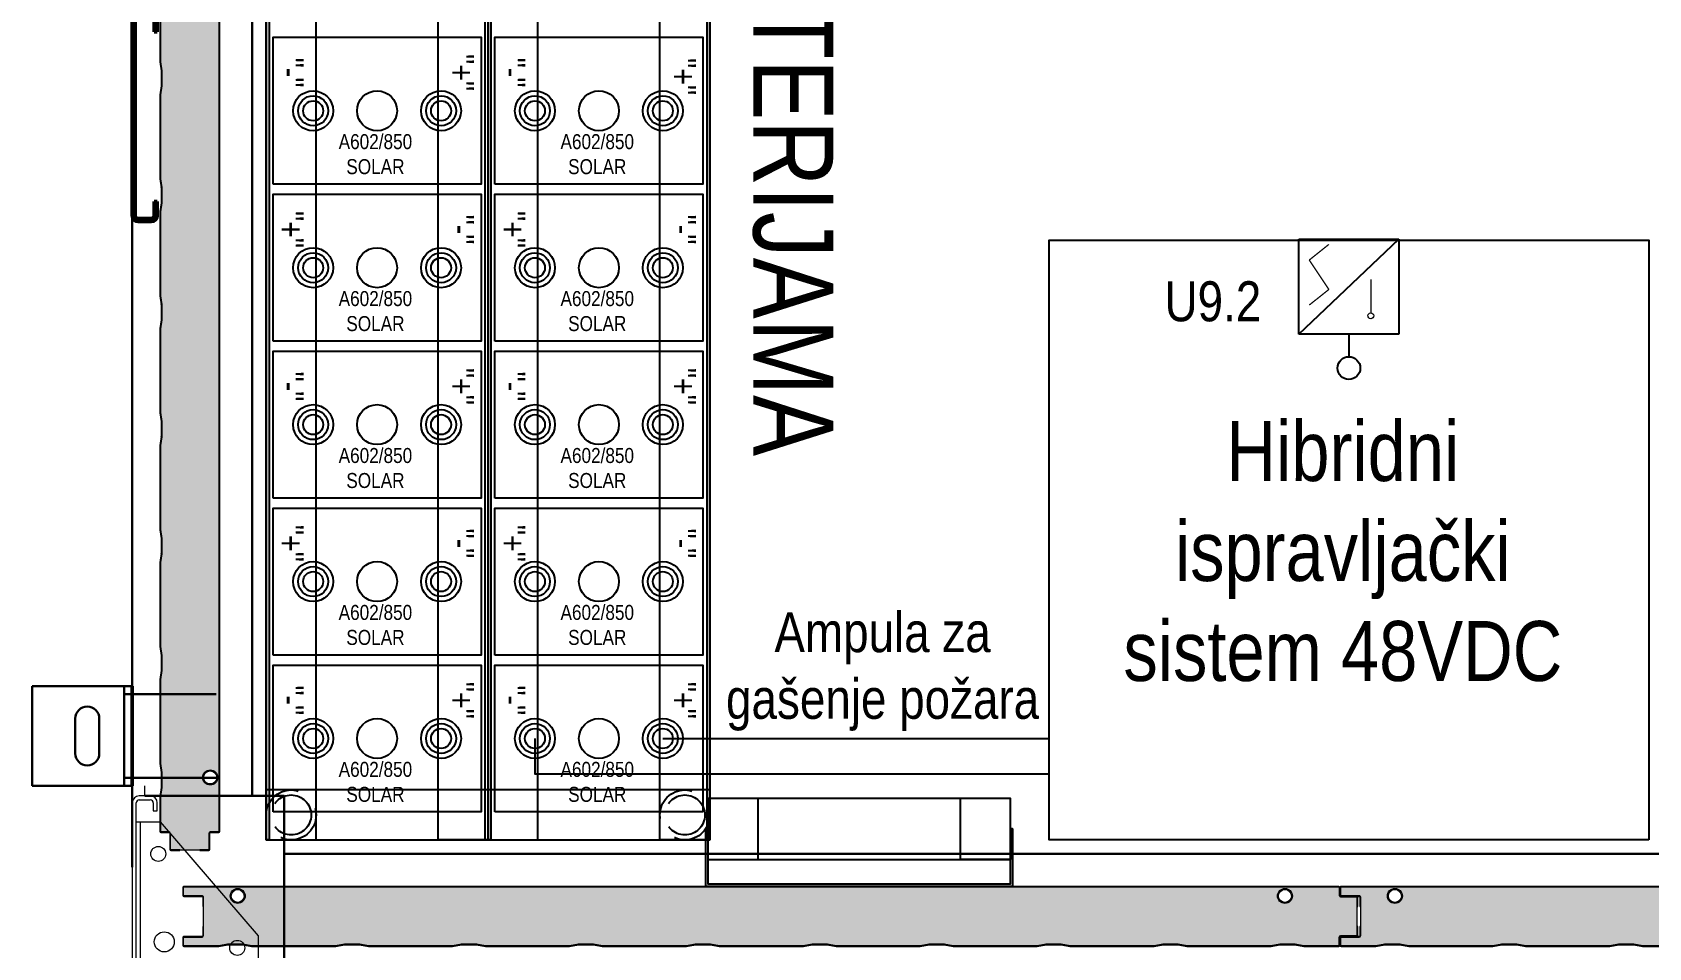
# Model space of a CAD drawing. Header units: millimetres. Extents: x 9130 to 9550, y -18883 to -17651.
# Drawn here: x 9313.13 to 9329.31, y -18051.82 to -18042.66 of the extents above; entities that cross this region are included whole.
import ezdxf

# ---------------------------------------------------------------- set-up
doc = ezdxf.new("R2010")
doc.units = ezdxf.units.MM
doc.linetypes.add('ACAD_ISO07W100', pattern=[3, 0, -3])
doc.linetypes.add('DASHED', pattern=[0.75, 0.5, -0.25])
for name, color, linetype in [('00 uvodnice', 82, 'Continuous'), ('02-MODULI', 7, 'Continuous'), ('DIMENS', 4, 'Continuous'), ('vatrodojava', 242, 'Continuous')]:
    doc.layers.add(name, color=color, linetype=linetype)
for name, color, linetype, lineweight in [('CRTANJE', 4, 'Continuous', 30), ('SRAFURE', 3, 'Continuous', 18), ('Visible Edges(ISO)', 7, 'Continuous', 20)]:
    doc.layers.add(name, color=color, linetype=linetype, lineweight=lineweight)
doc.styles.add('ARIAL NARROW', font='ARIALN.TTF')

# ---------------------------------------------------------------- blocks, each defined once
blk = doc.blocks.new('ENERGOINVEST KROV')
at = {"layer": 'Visible Edges(ISO)', "color": 7, "linetype": 'ACAD_ISO07W100'}
blk.add_line((260556.8, 136541), (260556.8, 134055), dxfattribs=at)
at = {"layer": 'Visible Edges(ISO)', "color": 7}
for p, q in [((260574.8, 134226), (260563.8, 134226)), ((260563.8, 134222), (260574.8, 134222)), ((260556.8, 134219), (260556.8, 134055)), ((260560.8, 134055), (260560.8, 134219)), ((260577.8, 134219), (260577.8, 134211)), ((260577.8, 134211), (260581.8, 134211)), ((260581.8, 134211), (260581.8, 134219)), ((260560.8, 134200), (260564.8, 134200)), ((260564.8, 134200), (260564.8, 134058.5)), ((260564.8, 134200), (260584.8, 134200)), ((260584.8, 134200), (260682.8, 134086)), ((260682.8, 134086), (260682.8, 134056))]:
    blk.add_line(p, q, dxfattribs=at)
for centre, radius in [((260582.8, 134168), 7.5), ((260588.8, 134080), 10), ((260661.8, 134074), 7.5)]:
    blk.add_circle(centre, radius, dxfattribs=at)
for centre, radius, start, end in [((260563.8, 134219), 7, 90, 180), ((260563.8, 134219), 3, 90, 180), ((260574.8, 134219), 7, 0, 90), ((260574.8, 134219), 3, 0, 90)]:
    blk.add_arc(centre, radius, start, end, dxfattribs=at)
blk = doc.blocks.new('C STUB')
at = {"layer": 'CRTANJE', "lineweight": 50}
for p, q in [((266072.4, 120667.6), (266270.4, 120667.6)), ((266066.4, 120661.6), (266066.4, 120648.6)), ((266069.4, 120661.6), (266069.4, 120648.6)), ((266072.4, 120664.6), (266270.4, 120664.6)), ((266273.4, 120661.6), (266273.4, 120648.6)), ((266276.4, 120661.6), (266276.4, 120648.6)), ((266072.4, 120645.6), (266086.4, 120645.6)), ((266072.4, 120642.6), (266086.4, 120642.6)), ((266086.4, 120645.6), (266086.4, 120642.6)), ((266270.4, 120645.6), (266256.4, 120645.6)), ((266256.4, 120642.6), (266256.4, 120645.6)), ((266270.4, 120642.6), (266256.4, 120642.6))]:
    blk.add_line(p, q, dxfattribs=at)
for centre, radius, start, end in [((266072.4, 120661.6), 6, 90, 180), ((266270.4, 120661.6), 6, 0, 90), ((266072.4, 120661.6), 3, 90, 180), ((266270.4, 120661.6), 3, 0, 90), ((266072.4, 120648.6), 6, 180, 270), ((266072.4, 120648.6), 3, 180, 270), ((266270.4, 120648.6), 3, 270, 0), ((266270.4, 120648.6), 6, 270, 0)]:
    blk.add_arc(centre, radius, start, end, dxfattribs=at)
blk = doc.blocks.new('M_CTX PU60 PANEL')
at = {"layer": 'SRAFURE'}
h = blk.add_hatch(dxfattribs=at)
h.set_pattern_fill('ANSI31', color=256, scale=423.333333, angle=90, style=0)
h.set_pattern_definition([(135, (-3155.2, -2578.757), (-37.4177, -37.4177), [])])
edge = h.paths.add_edge_path()
edge.add_line((-1176, -10), (-1176, -18.8))
edge.add_line((-1176, -18.8), (-1175.4, -18.8))
edge.add_line((-1175.4, -18.8), (-1175.4, -10))
edge.add_ellipse((-1174.8, -10), major_axis=(-0.6, 0), ratio=1, start_angle=270, end_angle=360, ccw=False)
edge.add_line((-1174.8, -9.4), (-1158.6, -9.4))
edge.add_ellipse((-1158.6, -8.2), major_axis=(0, -1.2), ratio=1, start_angle=0, end_angle=90)
edge.add_line((-1157.4, -8.2), (-1157.4, 0))
edge.add_ellipse((-1156.8, 0), major_axis=(-0.6, 0), ratio=1, start_angle=270, end_angle=360, ccw=False)
edge.add_line((-1156.8, 0.6), (-1122.1, 0.6))
edge.add_line((-1122.1, 0.6), (-1122.1, 0.6))
edge.add_ellipse((-1122.1, 0), major_axis=(0, 0.6), ratio=1, start_angle=350.5377, end_angle=360, ccw=False)
edge.add_line((-1122, 0.6), (-1113.1, -0.9))
edge.add_ellipse((-1113, 0.3), major_axis=(-0.2, -1.18), ratio=1, start_angle=0, end_angle=9.4623)
edge.add_line((-1113, -0.9), (-1098, -0.9))
edge.add_ellipse((-1098, 0.3), major_axis=(0, -1.2), ratio=1, start_angle=0, end_angle=9.4717)
edge.add_line((-1097.9, -0.9), (-1089, 0.6))
edge.add_ellipse((-1088.9, 0), major_axis=(-0.099, 0.592), ratio=1, start_angle=350.5283, end_angle=360, ccw=False)
edge.add_line((-1088.9, 0.6), (-1088.9, 0.6))
edge.add_line((-1088.9, 0.6), (-1005.1, 0.6))
edge.add_line((-1005.1, 0.6), (-1005.1, 0.6))
edge.add_ellipse((-1005.1, 0), major_axis=(0, 0.6), ratio=1, start_angle=350.5377, end_angle=360, ccw=False)
edge.add_line((-1005, 0.6), (-996.1, -0.9))
edge.add_ellipse((-996, 0.3), major_axis=(-0.2, -1.18), ratio=1, start_angle=0, end_angle=9.4623)
edge.add_line((-996, -0.9), (-981, -0.9))
edge.add_ellipse((-981, 0.3), major_axis=(0, -1.2), ratio=1, start_angle=0, end_angle=9.4623)
edge.add_line((-980.9, -0.9), (-972, 0.6))
edge.add_ellipse((-971.9, 0), major_axis=(-0.099, 0.592), ratio=1, start_angle=350.5377, end_angle=360, ccw=False)
edge.add_line((-971.9, 0.6), (-971.9, 0.6))
edge.add_line((-971.9, 0.6), (-888.1, 0.6))
edge.add_line((-888.1, 0.6), (-888.1, 0.6))
edge.add_ellipse((-888.1, 0), major_axis=(0, 0.6), ratio=1, start_angle=350.5377, end_angle=360, ccw=False)
edge.add_line((-888, 0.6), (-879.1, -0.9))
edge.add_ellipse((-879, 0.3), major_axis=(-0.2, -1.18), ratio=1, start_angle=0, end_angle=9.4623)
edge.add_line((-879, -0.9), (-864, -0.9))
edge.add_ellipse((-864, 0.3), major_axis=(0, -1.2), ratio=1, start_angle=0, end_angle=9.4623)
edge.add_line((-863.9, -0.9), (-855, 0.6))
edge.add_ellipse((-854.9, 0), major_axis=(-0.099, 0.592), ratio=1, start_angle=350.5377, end_angle=360, ccw=False)
edge.add_line((-854.9, 0.6), (-854.9, 0.6))
edge.add_line((-854.9, 0.6), (-771.1, 0.6))
edge.add_line((-771.1, 0.6), (-771.1, 0.6))
edge.add_ellipse((-771.1, 0), major_axis=(0, 0.6), ratio=1, start_angle=350.5377, end_angle=360, ccw=False)
edge.add_line((-771, 0.6), (-762.1, -0.9))
edge.add_ellipse((-762, 0.3), major_axis=(-0.2, -1.18), ratio=1, start_angle=0, end_angle=9.4623)
edge.add_line((-762, -0.9), (-747, -0.9))
edge.add_ellipse((-747, 0.3), major_axis=(0, -1.2), ratio=1, start_angle=0, end_angle=9.4623)
edge.add_line((-746.9, -0.9), (-738, 0.6))
edge.add_ellipse((-737.9, 0), major_axis=(-0.099, 0.592), ratio=1, start_angle=350.5377, end_angle=360, ccw=False)
edge.add_line((-737.9, 0.6), (-737.9, 0.6))
edge.add_line((-737.9, 0.6), (-654.1, 0.6))
edge.add_line((-654.1, 0.6), (-654.1, 0.6))
edge.add_ellipse((-654.1, 0), major_axis=(0, 0.6), ratio=1, start_angle=350.5377, end_angle=360, ccw=False)
edge.add_line((-654, 0.6), (-645.1, -0.9))
edge.add_ellipse((-645, 0.3), major_axis=(-0.2, -1.18), ratio=1, start_angle=0, end_angle=9.4623)
edge.add_line((-645, -0.9), (-630, -0.9))
edge.add_ellipse((-630, 0.3), major_axis=(0, -1.2), ratio=1, start_angle=0, end_angle=9.4623)
edge.add_line((-629.9, -0.9), (-621, 0.6))
edge.add_ellipse((-620.9, 0), major_axis=(-0.099, 0.592), ratio=1, start_angle=350.5377, end_angle=360, ccw=False)
edge.add_line((-620.9, 0.6), (-620.9, 0.6))
edge.add_line((-620.9, 0.6), (-537.1, 0.6))
edge.add_line((-537.1, 0.6), (-537.1, 0.6))
edge.add_ellipse((-537.1, 0), major_axis=(0, 0.6), ratio=1, start_angle=350.5377, end_angle=360, ccw=False)
edge.add_line((-537, 0.6), (-528.1, -0.9))
edge.add_ellipse((-528, 0.3), major_axis=(-0.2, -1.18), ratio=1, start_angle=0, end_angle=9.4623)
edge.add_line((-528, -0.9), (-513, -0.9))
edge.add_ellipse((-513, 0.3), major_axis=(0, -1.2), ratio=1, start_angle=0, end_angle=9.4623)
edge.add_line((-512.9, -0.9), (-504, 0.6))
edge.add_ellipse((-503.9, 0), major_axis=(-0.099, 0.592), ratio=1, start_angle=350.5377, end_angle=360, ccw=False)
edge.add_line((-503.9, 0.6), (-503.9, 0.6))
edge.add_line((-503.9, 0.6), (-420.1, 0.6))
edge.add_line((-420.1, 0.6), (-420.1, 0.6))
edge.add_ellipse((-420.1, 0), major_axis=(0, 0.6), ratio=1, start_angle=350.5377, end_angle=360, ccw=False)
edge.add_line((-420, 0.6), (-411.1, -0.9))
edge.add_ellipse((-411, 0.3), major_axis=(-0.2, -1.18), ratio=1, start_angle=0, end_angle=9.4623)
edge.add_line((-411, -0.9), (-396, -0.9))
edge.add_ellipse((-396, 0.3), major_axis=(0, -1.2), ratio=1, start_angle=0, end_angle=9.4623)
edge.add_line((-395.9, -0.9), (-387, 0.6))
edge.add_ellipse((-386.9, 0), major_axis=(-0.099, 0.592), ratio=1, start_angle=350.5377, end_angle=360, ccw=False)
edge.add_line((-386.9, 0.6), (-386.9, 0.6))
edge.add_line((-386.9, 0.6), (-303.1, 0.6))
edge.add_line((-303.1, 0.6), (-303.1, 0.6))
edge.add_ellipse((-303.1, 0), major_axis=(0, 0.6), ratio=1, start_angle=350.5377, end_angle=360, ccw=False)
edge.add_line((-303, 0.6), (-294.1, -0.9))
edge.add_ellipse((-294, 0.3), major_axis=(-0.2, -1.18), ratio=1, start_angle=0, end_angle=9.4623)
edge.add_line((-294, -0.9), (-279, -0.9))
edge.add_ellipse((-279, 0.3), major_axis=(0, -1.2), ratio=1, start_angle=0, end_angle=9.4623)
edge.add_line((-278.9, -0.9), (-270, 0.6))
edge.add_ellipse((-269.9, 0), major_axis=(-0.099, 0.592), ratio=1, start_angle=350.5377, end_angle=360, ccw=False)
edge.add_line((-269.9, 0.6), (-269.9, 0.6))
edge.add_line((-269.9, 0.6), (-186.1, 0.6))
edge.add_line((-186.1, 0.6), (-186.1, 0.6))
edge.add_ellipse((-186.1, 0), major_axis=(0, 0.6), ratio=1, start_angle=350.5377, end_angle=360, ccw=False)
edge.add_line((-186, 0.6), (-177.1, -0.9))
edge.add_ellipse((-177, 0.3), major_axis=(-0.2, -1.18), ratio=1, start_angle=0, end_angle=9.4623)
edge.add_line((-177, -0.9), (-162, -0.9))
edge.add_ellipse((-162, 0.3), major_axis=(0, -1.2), ratio=1, start_angle=0, end_angle=9.4623)
edge.add_line((-161.9, -0.9), (-153, 0.6))
edge.add_ellipse((-152.9, 0), major_axis=(-0.099, 0.592), ratio=1, start_angle=350.5377, end_angle=360, ccw=False)
edge.add_line((-152.9, 0.6), (-152.9, 0.6))
edge.add_line((-152.9, 0.6), (-69.1, 0.6))
edge.add_line((-69.1, 0.6), (-69.1, 0.6))
edge.add_ellipse((-69.1, 0), major_axis=(0, 0.6), ratio=1, start_angle=350.5377, end_angle=360, ccw=False)
edge.add_line((-69, 0.6), (-60.1, -0.9))
edge.add_ellipse((-60, 0.3), major_axis=(-0.2, -1.18), ratio=1, start_angle=0, end_angle=9.4623)
edge.add_line((-60, -0.9), (-45, -0.9))
edge.add_ellipse((-45, 0.3), major_axis=(0, -1.2), ratio=1, start_angle=0, end_angle=9.4623)
edge.add_line((-44.9, -0.9), (-36, 0.6))
edge.add_ellipse((-35.9, 0), major_axis=(-0.099, 0.592), ratio=1, start_angle=350.5377, end_angle=360, ccw=False)
edge.add_line((-35.9, 0.6), (-35.9, 0.6))
edge.add_line((-35.9, 0.6), (-1.2, 0.6))
edge.add_ellipse((-1.2, 0), major_axis=(0, 0.6), ratio=1, start_angle=270, end_angle=360, ccw=False)
edge.add_line((-0.6, 0), (-0.6, -7.6))
edge.add_ellipse((-1.2, -7.6), major_axis=(0.6, 0), ratio=1, start_angle=270, end_angle=360, ccw=False)
edge.add_line((-1.2, -8.2), (-19.4, -8.2))
edge.add_ellipse((-19.4, -9.4), major_axis=(0, 1.2), ratio=1, start_angle=0, end_angle=90)
edge.add_line((-20.6, -9.4), (-20.6, -18.8))
edge.add_line((-20.6, -18.8), (-20, -18.8))
edge.add_line((-20, -18.8), (-20, -9.4))
edge.add_ellipse((-19.4, -9.4), major_axis=(-0.6, 0), ratio=1, start_angle=270, end_angle=360, ccw=False)
edge.add_line((-19.4, -8.8), (-1.2, -8.8))
edge.add_ellipse((-1.2, -7.6), major_axis=(0, -1.2), ratio=1, start_angle=0, end_angle=90)
edge.add_line((0, -7.6), (0, 0))
edge.add_ellipse((-1.2, 0), major_axis=(1.2, 0), ratio=1, start_angle=0, end_angle=90)
edge.add_line((-1.2, 1.2), (-35.9, 1.2))
edge.add_ellipse((-35.9, 0), major_axis=(0, 1.2), ratio=1, start_angle=0, end_angle=9.4623)
edge.add_line((-36.1, 1.2), (-45, -0.3))
edge.add_ellipse((-45, 0.3), major_axis=(0.099, -0.592), ratio=1, start_angle=350.5377, end_angle=360, ccw=False)
edge.add_line((-45, -0.3), (-60, -0.3))
edge.add_ellipse((-60, 0.3), major_axis=(0, -0.6), ratio=1, start_angle=350.5377, end_angle=360, ccw=False)
edge.add_line((-60, -0.3), (-68.9, 1.2))
edge.add_ellipse((-69.1, 0), major_axis=(0.2, 1.18), ratio=1, start_angle=0, end_angle=9.4623)
edge.add_line((-69.1, 1.2), (-152.9, 1.2))
edge.add_ellipse((-152.9, 0), major_axis=(0, 1.2), ratio=1, start_angle=0, end_angle=9.4623)
edge.add_line((-153.1, 1.2), (-162, -0.3))
edge.add_ellipse((-162, 0.3), major_axis=(0.099, -0.592), ratio=1, start_angle=350.5377, end_angle=360, ccw=False)
edge.add_line((-162, -0.3), (-177, -0.3))
edge.add_ellipse((-177, 0.3), major_axis=(0, -0.6), ratio=1, start_angle=350.5377, end_angle=360, ccw=False)
edge.add_line((-177, -0.3), (-185.9, 1.2))
edge.add_ellipse((-186.1, 0), major_axis=(0.2, 1.18), ratio=1, start_angle=0, end_angle=9.4623)
edge.add_line((-186.1, 1.2), (-269.9, 1.2))
edge.add_ellipse((-269.9, 0), major_axis=(0, 1.2), ratio=1, start_angle=0, end_angle=9.4623)
edge.add_line((-270.1, 1.2), (-279, -0.3))
edge.add_ellipse((-279, 0.3), major_axis=(0.099, -0.592), ratio=1, start_angle=350.5377, end_angle=360, ccw=False)
edge.add_line((-279, -0.3), (-294, -0.3))
edge.add_ellipse((-294, 0.3), major_axis=(0, -0.6), ratio=1, start_angle=350.5377, end_angle=360, ccw=False)
edge.add_line((-294, -0.3), (-302.9, 1.2))
edge.add_ellipse((-303.1, 0), major_axis=(0.2, 1.18), ratio=1, start_angle=0, end_angle=9.4623)
edge.add_line((-303.1, 1.2), (-386.9, 1.2))
edge.add_ellipse((-386.9, 0), major_axis=(0, 1.2), ratio=1, start_angle=0, end_angle=9.4623)
edge.add_line((-387.1, 1.2), (-396, -0.3))
edge.add_ellipse((-396, 0.3), major_axis=(0.099, -0.592), ratio=1, start_angle=350.5377, end_angle=360, ccw=False)
edge.add_line((-396, -0.3), (-411, -0.3))
edge.add_ellipse((-411, 0.3), major_axis=(0, -0.6), ratio=1, start_angle=350.5377, end_angle=360, ccw=False)
edge.add_line((-411, -0.3), (-419.9, 1.2))
edge.add_ellipse((-420.1, 0), major_axis=(0.2, 1.18), ratio=1, start_angle=0, end_angle=9.4623)
edge.add_line((-420.1, 1.2), (-503.9, 1.2))
edge.add_ellipse((-503.9, 0), major_axis=(0, 1.2), ratio=1, start_angle=0, end_angle=9.4623)
edge.add_line((-504.1, 1.2), (-513, -0.3))
edge.add_ellipse((-513, 0.3), major_axis=(0.099, -0.592), ratio=1, start_angle=350.5377, end_angle=360, ccw=False)
edge.add_line((-513, -0.3), (-528, -0.3))
edge.add_ellipse((-528, 0.3), major_axis=(0, -0.6), ratio=1, start_angle=350.5377, end_angle=360, ccw=False)
edge.add_line((-528, -0.3), (-536.9, 1.2))
edge.add_ellipse((-537.1, 0), major_axis=(0.2, 1.18), ratio=1, start_angle=0, end_angle=9.4623)
edge.add_line((-537.1, 1.2), (-620.9, 1.2))
edge.add_ellipse((-620.9, 0), major_axis=(0, 1.2), ratio=1, start_angle=0, end_angle=9.4623)
edge.add_line((-621.1, 1.2), (-630, -0.3))
edge.add_ellipse((-630, 0.3), major_axis=(0.099, -0.592), ratio=1, start_angle=350.5377, end_angle=360, ccw=False)
edge.add_line((-630, -0.3), (-645, -0.3))
edge.add_ellipse((-645, 0.3), major_axis=(0, -0.6), ratio=1, start_angle=350.5377, end_angle=360, ccw=False)
edge.add_line((-645, -0.3), (-653.9, 1.2))
edge.add_ellipse((-654.1, 0), major_axis=(0.2, 1.18), ratio=1, start_angle=0, end_angle=9.4623)
edge.add_line((-654.1, 1.2), (-737.9, 1.2))
edge.add_ellipse((-737.9, 0), major_axis=(0, 1.2), ratio=1, start_angle=0, end_angle=9.4623)
edge.add_line((-738.1, 1.2), (-747, -0.3))
edge.add_ellipse((-747, 0.3), major_axis=(0.099, -0.592), ratio=1, start_angle=350.5377, end_angle=360, ccw=False)
edge.add_line((-747, -0.3), (-762, -0.3))
edge.add_ellipse((-762, 0.3), major_axis=(0, -0.6), ratio=1, start_angle=350.5377, end_angle=360, ccw=False)
edge.add_line((-762, -0.3), (-770.9, 1.2))
edge.add_ellipse((-771.1, 0), major_axis=(0.2, 1.18), ratio=1, start_angle=0, end_angle=9.4623)
edge.add_line((-771.1, 1.2), (-854.9, 1.2))
edge.add_ellipse((-854.9, 0), major_axis=(0, 1.2), ratio=1, start_angle=0, end_angle=9.4623)
edge.add_line((-855.1, 1.2), (-864, -0.3))
edge.add_ellipse((-864, 0.3), major_axis=(0.099, -0.592), ratio=1, start_angle=350.5377, end_angle=360, ccw=False)
edge.add_line((-864, -0.3), (-879, -0.3))
edge.add_ellipse((-879, 0.3), major_axis=(0, -0.6), ratio=1, start_angle=350.5377, end_angle=360, ccw=False)
edge.add_line((-879, -0.3), (-887.9, 1.2))
edge.add_ellipse((-888.1, 0), major_axis=(0.2, 1.18), ratio=1, start_angle=0, end_angle=9.4623)
edge.add_line((-888.1, 1.2), (-971.9, 1.2))
edge.add_ellipse((-971.9, 0), major_axis=(0, 1.2), ratio=1, start_angle=0, end_angle=9.4623)
edge.add_line((-972.1, 1.2), (-981, -0.3))
edge.add_ellipse((-981, 0.3), major_axis=(0.099, -0.592), ratio=1, start_angle=350.5377, end_angle=360, ccw=False)
edge.add_line((-981, -0.3), (-996, -0.3))
edge.add_ellipse((-996, 0.3), major_axis=(0, -0.6), ratio=1, start_angle=350.5377, end_angle=360, ccw=False)
edge.add_line((-996, -0.3), (-1004.9, 1.2))
edge.add_ellipse((-1005.1, 0), major_axis=(0.2, 1.18), ratio=1, start_angle=0, end_angle=9.4623)
edge.add_line((-1005.1, 1.2), (-1088.9, 1.2))
edge.add_ellipse((-1088.9, 0), major_axis=(0, 1.2), ratio=1, start_angle=0, end_angle=9.4717)
edge.add_line((-1089.1, 1.2), (-1098, -0.3))
edge.add_ellipse((-1098, 0.3), major_axis=(0.099, -0.592), ratio=1, start_angle=350.5283, end_angle=360, ccw=False)
edge.add_line((-1098, -0.3), (-1113, -0.3))
edge.add_ellipse((-1113, 0.3), major_axis=(0, -0.6), ratio=1, start_angle=350.5377, end_angle=360, ccw=False)
edge.add_line((-1113, -0.3), (-1121.9, 1.2))
edge.add_ellipse((-1122.1, 0), major_axis=(0.2, 1.18), ratio=1, start_angle=0, end_angle=9.4623)
edge.add_line((-1122.1, 1.2), (-1156.8, 1.2))
edge.add_ellipse((-1156.8, 0), major_axis=(0, 1.2), ratio=1, start_angle=0, end_angle=90)
edge.add_line((-1158, 0), (-1158, -8.2))
edge.add_ellipse((-1158.6, -8.2), major_axis=(0.6, 0), ratio=1, start_angle=270, end_angle=360, ccw=False)
edge.add_line((-1158.6, -8.8), (-1174.8, -8.8))
edge.add_ellipse((-1174.8, -10), major_axis=(0, 1.2), ratio=1, start_angle=0, end_angle=90)
at = {"layer": 'SRAFURE', "lineweight": 13}
h = blk.add_hatch(dxfattribs=at)
h.set_pattern_fill('AR-SAND', color=256, scale=0.4, style=0)
h.set_pattern_definition([(37.5, (-95129.983, -66077.144), (-0.6400125, 19.5765295), [0, -15.4432, 0, -17.272, 0, -16.51]), (7.5, (-95129.983, -66077.144), (17.9809313, 28.673004), [0, -8.3312, 0, -13.9192, 0, -5.334]), (327.5, (-95142.48, -66077.144), (31.6396948, 0.0574874), [0, -5.08, 0, -18.288, 0, -23.876]), (317.5, (-95142.48, -66077.144), (30.542258, 8.917173), [0, -2.54, 0, -11.9888, 0, -13.716])])
h.paths.add_polyline_path([(-20.6, -9.4, -0.414214), (-19.4, -8.2), (-0.6, -8.2), (-0.6, 0, 0.668179), (-1.6, 0.4, -0.198912), (-1.2, 0.6), (-35.9, 0.6, 0.044994), (-36, 0.6, -0.003676), (-36, 0.6), (-45, -0.9), (-60, -0.9), (-69, 0.6, 0.041311), (-69.1, 0.6), (-152.9, 0.6, 0.043696), (-153, 0.6, -0.002381), (-153, 0.6), (-162, -0.9), (-177, -0.9), (-186, 0.6, 0.041311), (-186.1, 0.6), (-269.9, 0.6, 0.043696), (-270, 0.6, -0.002381), (-270, 0.6), (-279, -0.9), (-294, -0.9), (-303, 0.6, 0.041311), (-303.1, 0.6), (-386.9, 0.6, 0.044994), (-387, 0.6, -0.003676), (-387, 0.6), (-396, -0.9), (-411, -0.9), (-420, 0.6, 0.041311), (-420.1, 0.6), (-420.1, 0.6), (-503.9, 0.6, 0.049389), (-504, 0.6, -0.008062), (-504, 0.6), (-512.9, -0.9), (-528, -0.9), (-528, -0.9), (-537, 0.6, 0.041311), (-537.1, 0.6), (-620.9, 0.6, 0.049389), (-621, 0.6, -0.008062), (-621, 0.6), (-629.9, -0.9), (-645, -0.9), (-645, -0.9), (-654, 0.6, 0.041311), (-654.1, 0.6), (-737.9, 0.6, 419429.333303), (-737.9, 0.6), (-737.9, 0.6, 0.041312), (-738, 0.6), (-746.9, -0.9), (-762, -0.9), (-762, -0.9), (-771, 0.6, 0.041311), (-771.1, 0.6), (-771.1, 0.6), (-854.9, 0.6, 419429.333303), (-854.9, 0.6), (-854.9, 0.6, 0.041312), (-855, 0.6), (-863.9, -0.9), (-879, -0.9), (-879, -0.9), (-888, 0.6, 0.041311), (-888.1, 0.6), (-971.9, 0.6, 419429.333303), (-971.9, 0.6), (-971.9, 0.6, 0.041312), (-972, 0.6), (-980.9, -0.9), (-996, -0.9), (-996.1, -0.9), (-1005, 0.6, 0.041311), (-1005.1, 0.6), (-1088.9, 0.6, 0.041352), (-1089, 0.6), (-1098, -0.9), (-1113, -0.9), (-1113, -0.9), (-1122, 0.6, 0.041311), (-1122.1, 0.6), (-1122.1, 0.6), (-1156.8, 0.6, 0.413511), (-1157.4, 0), (-1157.4, -8.2, -0.414213), (-1158.6, -9.4), (-1174.8, -9.4, 0.414008), (-1175.4, -10), (-1175.4, -18.8), (-1175.4, -47.8, 0.414262), (-1174.9, -48.3), (-1158.5, -48.3, -0.414214), (-1157.5, -49.3), (-1157.5, -57.8, 1), (-1156.5, -57.8, -0.414214), (-1157, -58.3), (-1103.9, -58.3), (-1103.6, -56.8, -0.392551), (-1110.5, -49.3, -1), (-1095.5, -49.3, -0.414214), (-1103, -56.8), (-1103, -58.3), (-55.9, -58.3), (-55.6, -56.8, -0.392551), (-62.5, -49.3, -1), (-47.5, -49.3, -0.414214), (-55, -56.8), (-55, -58.3), (-1, -58.3, 0.412845), (-0.5, -57.8), (-0.5, -49.8, 0.414214), (-1, -49.3), (-19.3, -49.3, -0.045594), (-19.5, -49.3, -0.44237), (-20.6, -48.2)])
at = {"layer": 'SRAFURE'}
h = blk.add_hatch(dxfattribs=at)
h.set_pattern_fill('ANSI31', color=256, scale=423.333333, style=0)
h.set_pattern_definition([(45, (-3155.2, -2578.757), (-37.4177, 37.4177), [])])
edge = h.paths.add_edge_path()
edge.add_line((-20, -48.3), (-20, -38.8))
edge.add_line((-20, -38.8), (-20.5, -38.8))
edge.add_line((-20.5, -38.8), (-20.5, -48.3))
edge.add_ellipse((-19.5, -48.3), major_axis=(-1, 0), ratio=1, start_angle=0, end_angle=90)
edge.add_line((-19.5, -49.3), (-1, -49.3))
edge.add_ellipse((-1, -49.8), major_axis=(0, 0.5), ratio=1, start_angle=270, end_angle=360, ccw=False)
edge.add_line((-0.5, -49.8), (-0.5, -57.8))
edge.add_ellipse((-1, -57.8), major_axis=(0.5, 0), ratio=1, start_angle=270, end_angle=360, ccw=False)
edge.add_line((-1, -58.3), (-1157, -58.3))
edge.add_ellipse((-1157, -57.8), major_axis=(0, -0.5), ratio=1, start_angle=270, end_angle=360, ccw=False)
edge.add_line((-1157.5, -57.8), (-1157.5, -49.3))
edge.add_ellipse((-1158.5, -49.3), major_axis=(1, 0), ratio=1, start_angle=0, end_angle=90)
edge.add_line((-1158.5, -48.3), (-1174.9, -48.3))
edge.add_line((-1174.9, -48.3), (-1175, -48.3))
edge.add_ellipse((-1175, -47.8), major_axis=(0, -0.5), ratio=1, start_angle=270, end_angle=360, ccw=False)
edge.add_line((-1175.5, -47.8), (-1175.5, -38.8))
edge.add_line((-1175.5, -38.8), (-1176, -38.8))
edge.add_line((-1176, -38.8), (-1176, -47.8))
edge.add_ellipse((-1175, -47.8), major_axis=(-1, 0), ratio=1, start_angle=0, end_angle=90)
edge.add_line((-1175, -48.8), (-1158.5, -48.8))
edge.add_ellipse((-1158.5, -49.3), major_axis=(0, 0.5), ratio=1, start_angle=270, end_angle=360, ccw=False)
edge.add_line((-1158, -49.3), (-1158, -57.8))
edge.add_ellipse((-1157, -57.8), major_axis=(-1, 0), ratio=1, start_angle=0, end_angle=90)
edge.add_line((-1157, -58.8), (-1, -58.8))
edge.add_ellipse((-1, -57.8), major_axis=(0, -1), ratio=1, start_angle=0, end_angle=90)
edge.add_line((0, -57.8), (0, -49.8))
edge.add_ellipse((-1, -49.8), major_axis=(1, 0), ratio=1, start_angle=0, end_angle=90)
edge.add_line((-1, -48.8), (-19.5, -48.8))
edge.add_ellipse((-19.5, -48.3), major_axis=(0, -0.5), ratio=1, start_angle=270, end_angle=360, ccw=False)
at = {"layer": 'CRTANJE', "lineweight": 9}
for p, q in [((-1122.1, 1.2), (-1156.8, 1.2)), ((-1156.8, 0.6), (-1122.1, 0.6)), ((-1122.1, 0.6), (-1156.8, 0.6)), ((-1122, 0.6), (-1113.1, -0.9)), ((-1113.1, -0.9), (-1122, 0.6)), ((-1113, -0.3), (-1121.9, 1.2)), ((-1089.1, 1.2), (-1098, -0.3)), ((-1097.9, -0.9), (-1089, 0.6)), ((-1089, 0.6), (-1097.9, -0.9)), ((-1005.1, 1.2), (-1088.9, 1.2)), ((-1088.9, 0.6), (-1005.1, 0.6)), ((-1005.1, 0.6), (-1088.9, 0.6)), ((-1005, 0.6), (-996.1, -0.9)), ((-996.1, -0.9), (-1005, 0.6)), ((-996, -0.3), (-1004.9, 1.2)), ((-972.1, 1.2), (-981, -0.3)), ((-980.9, -0.9), (-972, 0.6)), ((-972, 0.6), (-980.9, -0.9)), ((-888.1, 1.2), (-971.9, 1.2)), ((-971.9, 0.6), (-888.1, 0.6)), ((-888.1, 0.6), (-971.9, 0.6)), ((-888, 0.6), (-879.1, -0.9)), ((-879.1, -0.9), (-888, 0.6)), ((-879, -0.3), (-887.9, 1.2)), ((-855.1, 1.2), (-864, -0.3)), ((-863.9, -0.9), (-855, 0.6)), ((-855, 0.6), (-863.9, -0.9)), ((-771.1, 1.2), (-854.9, 1.2)), ((-854.9, 0.6), (-771.1, 0.6)), ((-771.1, 0.6), (-854.9, 0.6)), ((-771, 0.6), (-762.1, -0.9)), ((-762.1, -0.9), (-771, 0.6)), ((-762, -0.3), (-770.9, 1.2)), ((-738.1, 1.2), (-747, -0.3)), ((-746.9, -0.9), (-738, 0.6)), ((-738, 0.6), (-746.9, -0.9)), ((-654.1, 1.2), (-737.9, 1.2)), ((-737.9, 0.6), (-654.1, 0.6)), ((-654.1, 0.6), (-737.9, 0.6)), ((-654, 0.6), (-645.1, -0.9)), ((-645.1, -0.9), (-654, 0.6)), ((-645, -0.3), (-653.9, 1.2)), ((-621.1, 1.2), (-630, -0.3)), ((-629.9, -0.9), (-621, 0.6)), ((-621, 0.6), (-629.9, -0.9)), ((-537.1, 1.2), (-620.9, 1.2)), ((-620.9, 0.6), (-537.1, 0.6)), ((-537.1, 0.6), (-620.9, 0.6)), ((-537, 0.6), (-528.1, -0.9)), ((-528.1, -0.9), (-537, 0.6)), ((-528, -0.3), (-536.9, 1.2)), ((-504.1, 1.2), (-513, -0.3)), ((-512.9, -0.9), (-504, 0.6)), ((-504, 0.6), (-512.9, -0.9)), ((-420.1, 1.2), (-503.9, 1.2)), ((-503.9, 0.6), (-420.1, 0.6)), ((-420.1, 0.6), (-503.9, 0.6)), ((-420, 0.6), (-411.1, -0.9)), ((-411.1, -0.9), (-420, 0.6)), ((-411, -0.3), (-419.9, 1.2)), ((-387.1, 1.2), (-396, -0.3)), ((-395.9, -0.9), (-387, 0.6)), ((-387, 0.6), (-395.9, -0.9)), ((-303.1, 1.2), (-386.9, 1.2)), ((-386.9, 0.6), (-303.1, 0.6)), ((-303.1, 0.6), (-386.9, 0.6)), ((-303, 0.6), (-294.1, -0.9)), ((-294.1, -0.9), (-303, 0.6)), ((-294, -0.3), (-302.9, 1.2)), ((-270.1, 1.2), (-279, -0.3)), ((-278.9, -0.9), (-270, 0.6)), ((-270, 0.6), (-278.9, -0.9)), ((-186.1, 1.2), (-269.9, 1.2)), ((-269.9, 0.6), (-186.1, 0.6)), ((-186.1, 0.6), (-269.9, 0.6)), ((-186, 0.6), (-177.1, -0.9)), ((-177.1, -0.9), (-186, 0.6)), ((-177, -0.3), (-185.9, 1.2)), ((-153.1, 1.2), (-162, -0.3)), ((-161.9, -0.9), (-153, 0.6)), ((-153, 0.6), (-161.9, -0.9)), ((-69.1, 1.2), (-152.9, 1.2)), ((-152.9, 0.6), (-69.1, 0.6)), ((-69.1, 0.6), (-152.9, 0.6)), ((-69, 0.6), (-60.1, -0.9)), ((-60.1, -0.9), (-69, 0.6)), ((-60, -0.3), (-68.9, 1.2)), ((-36.1, 1.2), (-45, -0.3)), ((-44.9, -0.9), (-36, 0.6)), ((-36, 0.6), (-44.9, -0.9)), ((-1.2, 1.2), (-35.9, 1.2)), ((-35.9, 0.6), (-1.2, 0.6)), ((-1.2, 0.6), (-35.9, 0.6)), ((-0.6, 0), (-0.6, -7.6)), ((-0.6, -7.6), (-0.6, 0)), ((0, -7.6), (0, 0)), ((-1176, -10), (-1176, -18.8)), ((-1175.4, -18.8), (-1175.4, -10)), ((-1175.4, -10), (-1175.4, -47.8)), ((-1158.6, -8.8), (-1174.8, -8.8)), ((-1174.8, -9.4), (-1158.6, -9.4)), ((-1158.6, -9.4), (-1174.8, -9.4)), ((-1158, 0), (-1158, -8.2)), ((-1157.4, -8.2), (-1157.4, 0)), ((-1157.4, 0), (-1157.4, -8.2)), ((-1098, -0.3), (-1113, -0.3)), ((-1113, -0.9), (-1098, -0.9)), ((-1098, -0.9), (-1113, -0.9)), ((-981, -0.3), (-996, -0.3)), ((-996, -0.9), (-981, -0.9)), ((-981, -0.9), (-996, -0.9)), ((-864, -0.3), (-879, -0.3)), ((-879, -0.9), (-864, -0.9)), ((-864, -0.9), (-879, -0.9)), ((-747, -0.3), (-762, -0.3)), ((-762, -0.9), (-747, -0.9)), ((-747, -0.9), (-762, -0.9)), ((-630, -0.3), (-645, -0.3)), ((-645, -0.9), (-630, -0.9)), ((-630, -0.9), (-645, -0.9)), ((-513, -0.3), (-528, -0.3)), ((-528, -0.9), (-513, -0.9)), ((-513, -0.9), (-528, -0.9)), ((-396, -0.3), (-411, -0.3)), ((-411, -0.9), (-396, -0.9)), ((-396, -0.9), (-411, -0.9)), ((-279, -0.3), (-294, -0.3)), ((-294, -0.9), (-279, -0.9)), ((-279, -0.9), (-294, -0.9)), ((-162, -0.3), (-177, -0.3)), ((-177, -0.9), (-162, -0.9)), ((-162, -0.9), (-177, -0.9)), ((-45, -0.3), (-60, -0.3)), ((-60, -0.9), (-45, -0.9)), ((-45, -0.9), (-60, -0.9)), ((-20.6, -9.4), (-20.6, -18.8)), ((-20.6, -48.3), (-20.6, -9.4)), ((-20, -18.8), (-20, -9.4)), ((-1.2, -8.2), (-19.4, -8.2)), ((-19.4, -8.2), (-1.2, -8.2)), ((-19.4, -8.8), (-1.2, -8.8)), ((-1176, -18.8), (-1175.4, -18.8)), ((-20.6, -18.8), (-20, -18.8)), ((-1175.5, -38.8), (-1176, -38.8)), ((-1176, -38.8), (-1176, -47.8)), ((-1175.5, -47.8), (-1175.5, -38.8)), ((-1158.5, -48.3), (-1175, -48.3)), ((-1174.9, -48.3), (-1158.5, -48.3)), ((-20, -38.8), (-20.5, -38.8)), ((-20.5, -38.8), (-20.5, -48.3)), ((-20, -48.3), (-20, -38.8)), ((-1175, -48.8), (-1158.5, -48.8)), ((-1158, -49.3), (-1158, -57.8)), ((-1157.5, -57.8), (-1157.5, -49.3)), ((-1157.5, -49.3), (-1157.5, -57.8)), ((-1, -58.3), (-1157, -58.3)), ((-1157, -58.3), (-1, -58.3)), ((-1157, -58.8), (-1, -58.8)), ((-1, -48.8), (-19.5, -48.8)), ((-19.5, -49.3), (-1, -49.3)), ((-1, -49.3), (-19.5, -49.3)), ((-0.5, -49.8), (-0.5, -57.8)), ((-0.5, -57.8), (-0.5, -49.8)), ((0, -57.8), (0, -49.8))]:
    blk.add_line(p, q, dxfattribs=at)
at = {"layer": 'CRTANJE', "color": 252, "lineweight": 13}
for centre, radius in [((-1103, -49.3), 7.5), ((-1103, -49.3), 6.5), ((-55, -49.3), 7.5), ((-55, -49.3), 6.5)]:
    blk.add_circle(centre, radius, dxfattribs=at)
at = {"layer": 'CRTANJE', "lineweight": 9}
for centre, radius, start, end in [((-1156.8, 0), 1.2, 90, 180), ((-1156.8, 0), 0.601, 90.0687, 179.9313), ((-1122.1, 0), 1.2, 80.5377, 90), ((-1122.1, 0), 0.6, 80.5377, 90), ((-1122.1, 0), 0.6, 80.5377, 90), ((-1088.9, 0), 1.2, 90, 99.4717), ((-1088.9, 0), 0.6, 90, 99.4717), ((-1088.9, 0), 0.6, 90, 99.4717), ((-1005.1, 0), 1.2, 80.5377, 90), ((-1005.1, 0), 0.6, 80.5377, 90), ((-1005.1, 0), 0.6, 80.5377, 90), ((-971.9, 0), 1.2, 90, 99.4623), ((-971.9, 0), 0.6, 90, 99.4623), ((-971.9, 0), 0.6, 90, 99.4623), ((-888.1, 0), 1.2, 80.5377, 90), ((-888.1, 0), 0.6, 80.5377, 90), ((-888.1, 0), 0.6, 80.5377, 90), ((-854.9, 0), 1.2, 90, 99.4623), ((-854.9, 0), 0.6, 90, 99.4623), ((-854.9, 0), 0.6, 90, 99.4623), ((-771.1, 0), 1.2, 80.5377, 90), ((-771.1, 0), 0.6, 80.5377, 90), ((-771.1, 0), 0.6, 80.5377, 90), ((-737.9, 0), 1.2, 90, 99.4623), ((-737.9, 0), 0.6, 90, 99.4623), ((-737.9, 0), 0.6, 90, 99.4623), ((-654.1, 0), 1.2, 80.5377, 90), ((-654.1, 0), 0.6, 80.5377, 90), ((-654.1, 0), 0.6, 80.5377, 90), ((-620.9, 0), 1.2, 90, 99.4623), ((-620.9, 0), 0.6, 90, 99.4623), ((-620.9, 0), 0.6, 90, 99.4623), ((-537.1, 0), 1.2, 80.5377, 90), ((-537.1, 0), 0.6, 80.5377, 90), ((-537.1, 0), 0.6, 80.5377, 90), ((-503.9, 0), 1.2, 90, 99.4623), ((-503.9, 0), 0.6, 90, 99.4623), ((-503.9, 0), 0.6, 90, 99.4623), ((-420.1, 0), 1.2, 80.5377, 90), ((-420.1, 0), 0.6, 80.5377, 90), ((-420.1, 0), 0.6, 80.5377, 90), ((-386.9, 0), 1.2, 90, 99.4623), ((-386.9, 0), 0.6, 90, 99.4623), ((-386.9, 0), 0.6, 90, 99.4623), ((-303.1, 0), 1.2, 80.5377, 90), ((-303.1, 0), 0.6, 80.5377, 90), ((-303.1, 0), 0.6, 80.5377, 90), ((-269.9, 0), 1.2, 90, 99.4623), ((-269.9, 0), 0.6, 90, 99.4623), ((-269.9, 0), 0.6, 90, 99.4623), ((-186.1, 0), 1.2, 80.5377, 90), ((-186.1, 0), 0.6, 80.5377, 90), ((-186.1, 0), 0.6, 80.5377, 90), ((-152.9, 0), 1.2, 90, 99.4623), ((-152.9, 0), 0.6, 90, 99.4623), ((-152.9, 0), 0.6, 90, 99.4623), ((-69.1, 0), 1.2, 80.5377, 90), ((-69.1, 0), 0.6, 80.5377, 90), ((-69.1, 0), 0.6, 80.5377, 90), ((-35.9, 0), 1.2, 90, 99.4623), ((-35.9, 0), 0.6, 90, 99.4623), ((-35.9, 0), 0.6, 90, 99.4623), ((-1.2, 0), 1.2, 0, 90), ((-1.2, 0), 0.6, 0, 90), ((-1.2, 0), 0.6, 0, 90), ((-1174.8, -10), 1.2, 90, 180), ((-1174.8, -10), 0.6, 89.9799, 180.0201), ((-1174.8, -10), 0.6, 89.9799, 180.0201), ((-1158.6, -8.2), 1.2, 270, 360), ((-1158.6, -8.2), 0.6, 270, 0), ((-1158.6, -8.2), 1.2, 270, 360), ((-1113, 0.3), 1.2, 260.5377, 270), ((-1113, 0.3), 1.2, 260.5377, 270), ((-1113, 0.3), 0.6, 260.5377, 270), ((-1098, 0.3), 0.6, 270, 279.4717), ((-1098, 0.3), 1.2, 270, 279.4717), ((-1098, 0.3), 1.2, 270, 279.4717), ((-996, 0.3), 1.2, 260.5377, 270), ((-996, 0.3), 1.2, 260.5377, 270), ((-996, 0.3), 0.6, 260.5377, 270), ((-981, 0.3), 0.6, 270, 279.4623), ((-981, 0.3), 1.2, 270, 279.4623), ((-981, 0.3), 1.2, 270, 279.4623), ((-879, 0.3), 1.2, 260.5377, 270), ((-879, 0.3), 1.2, 260.5377, 270), ((-879, 0.3), 0.6, 260.5377, 270), ((-864, 0.3), 0.6, 270, 279.4623), ((-864, 0.3), 1.2, 270, 279.4623), ((-864, 0.3), 1.2, 270, 279.4623), ((-762, 0.3), 1.2, 260.5377, 270), ((-762, 0.3), 1.2, 260.5377, 270), ((-762, 0.3), 0.6, 260.5377, 270), ((-747, 0.3), 0.6, 270, 279.4623), ((-747, 0.3), 1.2, 270, 279.4623), ((-747, 0.3), 1.2, 270, 279.4623), ((-645, 0.3), 1.2, 260.5377, 270), ((-645, 0.3), 1.2, 260.5377, 270), ((-645, 0.3), 0.6, 260.5377, 270), ((-630, 0.3), 0.6, 270, 279.4623), ((-630, 0.3), 1.2, 270, 279.4623), ((-630, 0.3), 1.2, 270, 279.4623), ((-528, 0.3), 1.2, 260.5377, 270), ((-528, 0.3), 1.2, 260.5377, 270), ((-528, 0.3), 0.6, 260.5377, 270), ((-513, 0.3), 0.6, 270, 279.4623), ((-513, 0.3), 1.2, 270, 279.4623), ((-513, 0.3), 1.2, 270, 279.4623), ((-411, 0.3), 1.2, 260.5377, 270), ((-411, 0.3), 1.2, 260.5377, 270), ((-411, 0.3), 0.6, 260.5377, 270), ((-396, 0.3), 0.6, 270, 279.4623), ((-396, 0.3), 1.2, 270, 279.4623), ((-396, 0.3), 1.2, 270, 279.4623), ((-294, 0.3), 1.2, 260.5377, 270), ((-294, 0.3), 1.2, 260.5377, 270), ((-294, 0.3), 0.6, 260.5377, 270), ((-279, 0.3), 0.6, 270, 279.4623), ((-279, 0.3), 1.2, 270, 279.4623), ((-279, 0.3), 1.2, 270, 279.4623), ((-177, 0.3), 1.2, 260.5377, 270), ((-177, 0.3), 1.2, 260.5377, 270), ((-177, 0.3), 0.6, 260.5377, 270), ((-162, 0.3), 0.6, 270, 279.4623), ((-162, 0.3), 1.2, 270, 279.4623), ((-162, 0.3), 1.2, 270, 279.4623), ((-60, 0.3), 1.2, 260.5377, 270), ((-60, 0.3), 1.2, 260.5377, 270), ((-60, 0.3), 0.6, 260.5377, 270), ((-45, 0.3), 0.6, 270, 279.4623), ((-45, 0.3), 1.2, 270, 279.4623), ((-45, 0.3), 1.2, 270, 279.4623), ((-19.4, -9.4), 1.2, 90, 180), ((-19.4, -9.4), 1.2, 90, 180), ((-19.4, -9.4), 0.6, 90, 180), ((-1.2, -7.6), 0.6, 270, 0), ((-1.2, -7.6), 1.2, 270, 0), ((-1.2, -7.6), 0.6, 270, 0), ((-1175, -47.8), 1, 180, 270), ((-1175, -47.8), 0.5, 180, 270), ((-1174.9, -47.8), 0.5, 179.9906, 270.0094), ((-1158.5, -49.3), 1, 0, 90), ((-1158.5, -49.3), 1, 0, 90), ((-19.6, -48.3), 1.05, 182.6374, 272.8152), ((-19.4, -48.2), 1.11, 185.221, 264.779), ((-19.5, -48.3), 0.5, 180, 270), ((-1158.5, -49.3), 0.5, 0, 90), ((-1157, -57.8), 1, 180, 270), ((-1157, -57.8), 0.5, 180, 270), ((-1157, -57.8), 0.5, 180, 270), ((-1, -49.8), 1, 0, 90), ((-1, -49.8), 0.5, 0, 90), ((-1, -57.8), 1, 270, 0), ((-1, -57.8), 0.501, 270.134, 359.866)]:
    blk.add_arc(centre, radius, start, end, dxfattribs=at)
blk = doc.blocks.new('optički javljač sa sijalicom')
for p, q in [((0, 4.468), (4.492, 4.468)), ((0, 0.193), (0, 4.468)), ((4.492, 4.468), (4.492, 0.193)), ((4.492, 0.193), (0, 0.193))]:
    blk.add_line(p, q)
at = {"linetype": 'Continuous', "ltscale": 0.5}
for p, q in [((0, 0.193), (4.492, 4.468)), ((2.246, 0.193), (2.246, -0.814))]:
    blk.add_line(p, q, dxfattribs=at)
at = {"linetype": 'Continuous', "lineweight": 20, "ltscale": 0.5}
blk.add_line((3.229, 2.649), (3.229, 1.156), dxfattribs=at)
at = {"const_width": 0.056}
for points in [[(1.346, 4.232), (0.465, 3.53)], [(0.465, 3.53), (1.346, 2.208)], [(1.346, 2.208), (0.465, 1.506)]]:
    blk.add_lwpolyline(points, dxfattribs=at)
at = {"linetype": 'Continuous', "lineweight": 20, "ltscale": 0.5}
blk.add_circle((3.229, 1.024), 0.132, dxfattribs=at)
at = {"linetype": 'Continuous', "ltscale": 0.5}
blk.add_circle((2.246, -1.325), 0.511, dxfattribs=at)

msp = doc.modelspace()

# ---------------------------------------------------------------- linework, layer by layer
at = {"color": 4}
msp.add_lwpolyline([(9329.3099, -18050.7415), (9323.3099, -18050.7415), (9323.3099, -18044.7415), (9329.3099, -18044.7415)], close=True, dxfattribs=at)
at = {"color": 5}
msp.add_lwpolyline([(9318.1649, -18049.7265), (9318.1649, -18050.0791), (9323.3099, -18050.0791)], dxfattribs=at)
at = {"color": 1, "lineweight": 25}
msp.add_lwpolyline([(9319.4449, -18049.7265), (9323.3099, -18049.7265)], dxfattribs=at)
at = {"color": 1}
msp.add_lwpolyline([(9322.9449, -18050.6315), (9322.9449, -18051.2065), (9319.8749, -18051.2065), (9319.8749, -18050.6315), (9319.8949, -18050.6315), (9319.8949, -18051.1815), (9322.9249, -18051.1815), (9322.9249, -18050.6315), (9322.9449, -18050.6315), (9322.9249, -18050.6315), (9322.9249, -18050.9365), (9322.9249, -18050.3265), (9319.8949, -18050.3265), (9319.8949, -18050.9365), (9322.9249, -18050.9365), (9322.4249, -18050.9365), (9322.4249, -18050.3265), (9320.3949, -18050.3265), (9320.3949, -18050.9365)], dxfattribs=at)
at = {"layer": 'CRTANJE', "color": 7, "lineweight": 30}
for p, q in [((9314.1349, -18028.2551), (9314.1349, -18051.014)), ((9315.3349, -18028.8615), (9315.3349, -18050.3015)), ((9314.1349, -18049.2015), (9313.1349, -18049.2015)), ((9313.1349, -18049.2015), (9313.1349, -18050.2015)), ((9314.1349, -18049.2015), (9313.6849, -18049.2015)), ((9314.1349, -18049.2015), (9313.6849, -18049.2015)), ((9314.0549, -18050.2015), (9314.0549, -18049.2015)), ((9313.5649, -18049.8765), (9313.5649, -18049.5265)), ((9313.8049, -18049.8765), (9313.8049, -18049.5265)), ((9314.1349, -18050.2015), (9313.1349, -18050.2015)), ((9314.2599, -18050.3015), (9315.6549, -18050.3015)), ((9315.6549, -18051.9565), (9315.6549, -18050.3015)), ((9336.9649, -18050.8815), (9315.6549, -18050.8815))]:
    msp.add_line(p, q, dxfattribs=at)
at = {"layer": 'CRTANJE', "lineweight": 30}
for p, q in [((9314.0549, -18049.2815), (9314.9749, -18049.2815)), ((9314.0549, -18050.1215), (9314.9749, -18050.1215))]:
    msp.add_line(p, q, dxfattribs=at)
at = {"layer": 'CRTANJE', "color": 7, "lineweight": 50}
msp.add_line((9314.1349, -18050.2015), (9314.1349, -18049.2015), dxfattribs=at)
at = {"layer": 'CRTANJE', "lineweight": 18}
msp.add_line((9314.2599, -18050.3015), (9314.2599, -18050.2015), dxfattribs=at)
at = {"layer": 'CRTANJE', "color": 7, "lineweight": 30}
for centre, start, end in [((9313.6849, -18049.5265), 0, 180), ((9313.6849, -18049.8765), 180, 0)]:
    msp.add_arc(centre, 0.12, start, end, dxfattribs=at)
at = {"layer": 'DIMENS', "color": 1}
for points in [[(9315.4749, -18031.4415), (9315.4749, -18050.7415), (9315.9749, -18050.7415), (9315.9749, -18031.4415)], [(9317.6949, -18031.4415), (9317.6949, -18050.7415), (9317.1949, -18050.7415), (9317.1949, -18031.4415)], [(9317.6949, -18031.4415), (9317.6949, -18050.7415), (9318.1949, -18050.7415), (9318.1949, -18031.4415)], [(9319.9149, -18031.4415), (9319.9149, -18050.7415), (9319.4149, -18050.7415), (9319.4149, -18031.4415)]]:
    msp.add_lwpolyline(points, close=True, dxfattribs=at)
at = {"layer": 'DIMENS', "color": 2}
for points in [[(9315.5049, -18031.4415), (9315.5049, -18050.7415), (9315.4749, -18050.7415), (9315.4749, -18031.4415)], [(9317.6949, -18031.4415), (9317.6949, -18050.7415), (9317.6649, -18050.7415), (9317.6649, -18031.4415)], [(9317.7249, -18031.4415), (9317.7249, -18050.7415), (9317.6949, -18050.7415), (9317.6949, -18031.4415)], [(9319.8849, -18031.4415), (9319.8849, -18050.7415), (9319.9149, -18050.7415), (9319.9149, -18031.4415)]]:
    msp.add_lwpolyline(points, close=True, dxfattribs=at)
at = {"layer": 'DIMENS'}
for points in [[(9315.5449, -18044.1815), (9315.5449, -18042.7115), (9317.6249, -18042.7115), (9317.6249, -18044.1815)], [(9317.7649, -18044.1815), (9317.7649, -18042.7115), (9319.8449, -18042.7115), (9319.8449, -18044.1815)], [(9315.5449, -18045.7515), (9315.5449, -18044.2815), (9317.6249, -18044.2815), (9317.6249, -18045.7515)], [(9317.7649, -18045.7515), (9317.7649, -18044.2815), (9319.8449, -18044.2815), (9319.8449, -18045.7515)], [(9315.5449, -18047.3215), (9315.5449, -18045.8515), (9317.6249, -18045.8515), (9317.6249, -18047.3215)], [(9317.7649, -18047.3215), (9317.7649, -18045.8515), (9319.8449, -18045.8515), (9319.8449, -18047.3215)], [(9315.5449, -18048.8915), (9315.5449, -18047.4215), (9317.6249, -18047.4215), (9317.6249, -18048.8915)], [(9317.7649, -18048.8915), (9317.7649, -18047.4215), (9319.8449, -18047.4215), (9319.8449, -18048.8915)], [(9315.5449, -18050.4615), (9315.5449, -18048.9915), (9317.6249, -18048.9915), (9317.6249, -18050.4615)], [(9317.7649, -18050.4615), (9317.7649, -18048.9915), (9319.8449, -18048.9915), (9319.8449, -18050.4615)]]:
    msp.add_lwpolyline(points, close=True, dxfattribs=at)
at = {"layer": 'DIMENS', "color": 6}
msp.add_lwpolyline([(9315.4749, -18050.7415), (9319.9149, -18050.7415), (9319.9149, -18050.2415), (9315.4749, -18050.2415)], close=True, dxfattribs=at)
at = {"layer": 'DIMENS'}
for centre, radius in [((9315.9449, -18043.4465), 0.2), ((9315.9449, -18043.4465), 0.15), ((9315.9449, -18043.4465), 0.1), ((9316.5849, -18043.4465), 0.2), ((9317.2249, -18043.4465), 0.2), ((9317.2249, -18043.4465), 0.15), ((9317.2249, -18043.4465), 0.1), ((9318.1649, -18043.4465), 0.2), ((9318.1649, -18043.4465), 0.15), ((9318.1649, -18043.4465), 0.1), ((9318.8049, -18043.4465), 0.2), ((9319.4449, -18043.4465), 0.2), ((9319.4449, -18043.4465), 0.15), ((9319.4449, -18043.4465), 0.1), ((9315.9449, -18045.0165), 0.2), ((9316.5849, -18045.0165), 0.2), ((9317.2249, -18045.0165), 0.2), ((9318.1649, -18045.0165), 0.2), ((9318.8049, -18045.0165), 0.2), ((9319.4449, -18045.0165), 0.2), ((9315.9449, -18045.0165), 0.15), ((9315.9449, -18045.0165), 0.1), ((9317.2249, -18045.0165), 0.15), ((9317.2249, -18045.0165), 0.1), ((9318.1649, -18045.0165), 0.15), ((9318.1649, -18045.0165), 0.1), ((9319.4449, -18045.0165), 0.15), ((9319.4449, -18045.0165), 0.1), ((9315.9449, -18046.5865), 0.2), ((9315.9449, -18046.5865), 0.15), ((9316.5849, -18046.5865), 0.2), ((9317.2249, -18046.5865), 0.2), ((9317.2249, -18046.5865), 0.15), ((9318.1649, -18046.5865), 0.2), ((9318.1649, -18046.5865), 0.15), ((9318.8049, -18046.5865), 0.2), ((9319.4449, -18046.5865), 0.2), ((9319.4449, -18046.5865), 0.15), ((9315.9449, -18046.5865), 0.1), ((9317.2249, -18046.5865), 0.1), ((9318.1649, -18046.5865), 0.1), ((9319.4449, -18046.5865), 0.1), ((9315.9449, -18048.1565), 0.2), ((9315.9449, -18048.1565), 0.15), ((9315.9449, -18048.1565), 0.1), ((9316.5849, -18048.1565), 0.2), ((9317.2249, -18048.1565), 0.2), ((9317.2249, -18048.1565), 0.15), ((9317.2249, -18048.1565), 0.1), ((9318.1649, -18048.1565), 0.2), ((9318.1649, -18048.1565), 0.15), ((9318.1649, -18048.1565), 0.1), ((9318.8049, -18048.1565), 0.2), ((9319.4449, -18048.1565), 0.2), ((9319.4449, -18048.1565), 0.15), ((9319.4449, -18048.1565), 0.1), ((9315.9449, -18049.7265), 0.2), ((9315.9449, -18049.7265), 0.15), ((9315.9449, -18049.7265), 0.1), ((9316.5849, -18049.7265), 0.2), ((9317.2249, -18049.7265), 0.2), ((9317.2249, -18049.7265), 0.15), ((9317.2249, -18049.7265), 0.1), ((9318.1649, -18049.7265), 0.2), ((9318.1649, -18049.7265), 0.15), ((9318.1649, -18049.7265), 0.1), ((9318.8049, -18049.7265), 0.2), ((9319.4449, -18049.7265), 0.2), ((9319.4449, -18049.7265), 0.15), ((9319.4449, -18049.7265), 0.1)]:
    msp.add_circle(centre, radius, dxfattribs=at)
at = {"layer": 'DIMENS', "linetype": 'DASHED'}
for centre, radius in [((9315.7249, -18050.4915), 0.25), ((9315.7249, -18050.4915), 0.2), ((9319.6649, -18050.4915), 0.25), ((9319.6649, -18050.4915), 0.2)]:
    msp.add_circle(centre, radius, dxfattribs=at)

# ---------------------------------------------------------------- block references
at = {"layer": 'CRTANJE', "lineweight": 50, "xscale": 0.01, "yscale": 0.01, "zscale": 0.01}
msp.add_blockref('ENERGOINVEST KROV', (6708.5673, -19392.5611), dxfattribs=at)
at = {"layer": 'CRTANJE', "lineweight": 20, "xscale": 0.01, "yscale": 0.01, "zscale": 0.01}
for p, rotation in [((9314.4219, -18039.0865), 90), ((9314.6399, -18051.7945), 180), ((9326.2199, -18051.7945), 180)]:
    msp.add_blockref('M_CTX PU60 PANEL', p, dxfattribs=dict(at, rotation=rotation))
at = {"layer": 'CRTANJE', "lineweight": 30, "xscale": -0.01, "yscale": 0.01, "zscale": 0.01, "rotation": 90}
msp.add_blockref('C STUB', (10520.8104, -15381.7914), dxfattribs=at)
at = {"layer": 'vatrodojava', "lineweight": 5, "xscale": 0.2226028245787909, "yscale": 0.2226028245787909, "zscale": 0.2226028245787909}
msp.add_blockref('optički javljač sa sijalicom', (9325.8099, -18045.7253), dxfattribs=at)

# ---------------------------------------------------------------- texts
at = {"layer": '00 uvodnice', "color": 0, "linetype": 'Continuous', "insert": (9321.1498, -18041.1221), "char_height": 0.8, "width": 17.804923, "attachment_point": 2, "rotation": 270, "style": 'ARIAL NARROW'}
msp.add_mtext('STALAŽA SA BATERIJAMA', dxfattribs=at)
at = {"layer": '00 uvodnice', "color": 0, "linetype": 'Continuous', "attachment_point": 2, "style": 'ARIAL NARROW'}
for s, insert, char_height, width in [('U9.2', (9324.9493, -18045.1523), 0.4, 1.960933), ('Hibridni\\Pispravljački \\Psistem 48VDC', (9326.2495, -18046.5505), 0.6, 11.200352), ('{\\H0.8x;Ampula za \\Pgašenje požara}', (9321.6438, -18048.4626), 0.5, 4.456564)]:
    msp.add_mtext(s, dxfattribs=dict(at, insert=insert, char_height=char_height, width=width))
at = {"layer": '02-MODULI', "char_height": 0.25, "width": 1.256723, "attachment_point": 2, "rotation": 270, "style": 'ARIAL NARROW'}
for s, insert in [('"-"', (9315.8489, -18043.0642)), ('"+"', (9317.5559, -18043.0642)), ('"-"', (9318.0689, -18043.0642)), ('"+"', (9319.7759, -18043.1042)), ('"+"', (9315.8489, -18044.6342)), ('"-"', (9317.5559, -18044.6342)), ('"+"', (9318.0689, -18044.6342)), ('"-"', (9319.7759, -18044.6342)), ('"-"', (9315.8489, -18046.2042)), ('"+"', (9317.5559, -18046.2042)), ('"-"', (9318.0689, -18046.2042)), ('"+"', (9319.7759, -18046.2042)), ('"+"', (9315.8489, -18047.7742)), ('"-"', (9317.5559, -18047.7742)), ('"+"', (9318.0689, -18047.7742)), ('"-"', (9319.7759, -18047.7742)), ('"+"', (9317.5559, -18049.3442)), ('"+"', (9319.7759, -18049.3442)), ('"-"', (9315.8489, -18049.3442)), ('"-"', (9318.0689, -18049.3442))]:
    msp.add_mtext(s, dxfattribs=dict(at, insert=insert))
at = {"layer": '02-MODULI', "char_height": 0.15, "width": 1.750903, "attachment_point": 2, "style": 'ARIAL NARROW'}
for insert in [(9316.5683, -18043.6801), (9318.7883, -18043.6801), (9316.5683, -18045.2501), (9318.7883, -18045.2501), (9316.5683, -18046.8201), (9318.7883, -18046.8201), (9316.5683, -18048.3901), (9318.7883, -18048.3901), (9316.5683, -18049.9601), (9318.7883, -18049.9601)]:
    msp.add_mtext('A602/850\\PSOLAR', dxfattribs=dict(at, insert=insert))

doc.saveas('drawing.dxf')
